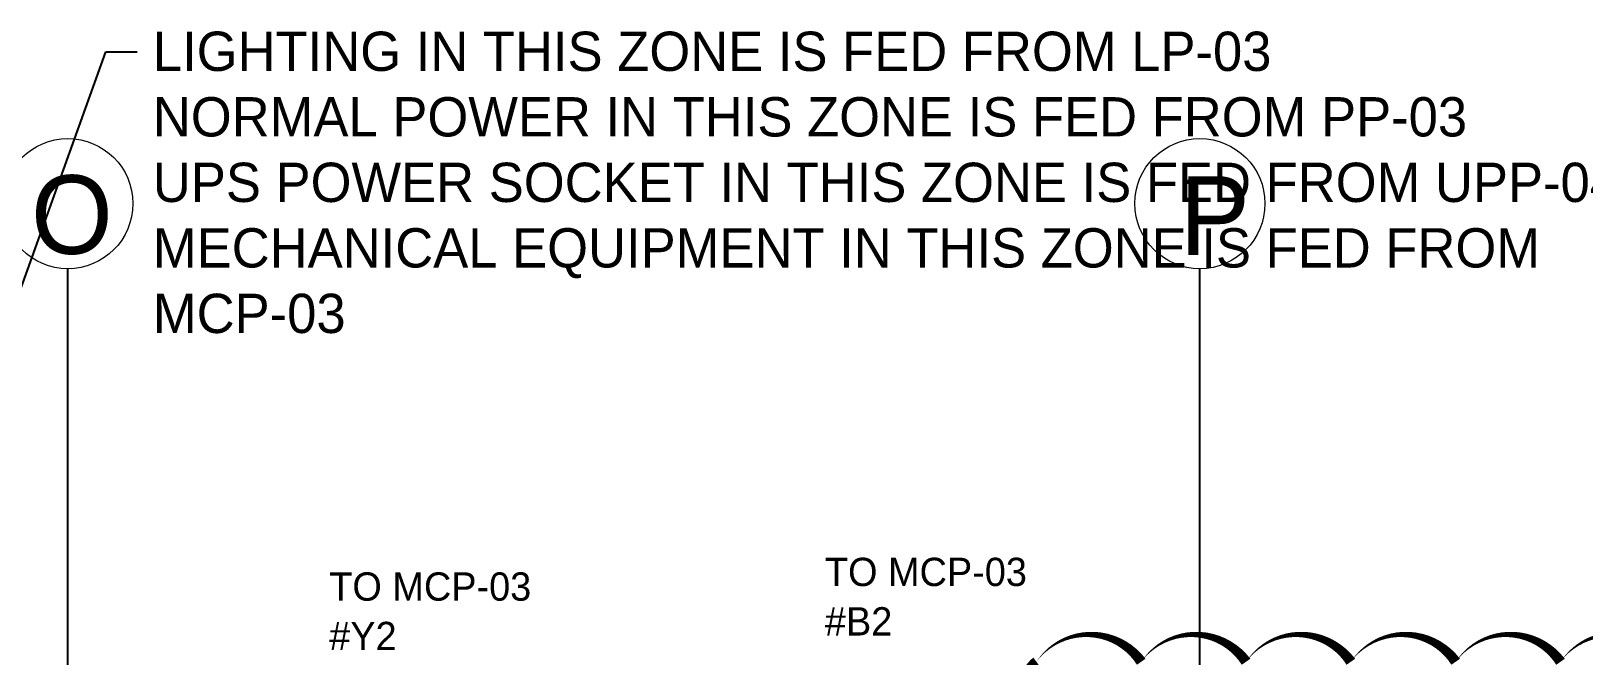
# Model space of a CAD drawing. Header units: metres. Extents: x 75097 to 220695, y -1557923 to -1361206.
# Drawn here: x 187880 to 197756, y -1453656 to -1449681 of the extents above; entities that cross this region are included whole.
import ezdxf
from ezdxf import colors
from ezdxf.entities.mleader import LeaderData, LeaderLine
from ezdxf.math import Vec2, Vec3

# ---------------------------------------------------------------- set-up
doc = ezdxf.new("R2010")
doc.units = ezdxf.units.M
doc.layers.get('0').update_dxf_attribs({"lineweight": 0})
doc.layers.add('A-100 - Copy$0$axes', color=8, linetype='Continuous')
doc.layers.add('A-100 - Copy$0$AxisBalloons_2', color=8, linetype='Continuous', lineweight=0)
doc.layers.add('A-100 - Copy$0$TEXT', color=8, linetype='Continuous', lineweight=0)
for name, color, linetype, lineweight, true_color in [('E-POWR', 7, 'Continuous', 9, 0x4e7e3e), ('E-POWR-IDEN _1-100_', 7, 'Continuous', 9, 0x4e7e3e), ('REV 01', 7, 'Continuous', 0, 0xe41b4d)]:
    doc.layers.add(name, color=color, linetype=linetype, lineweight=lineweight, true_color=true_color)
doc.styles.add('A-100 - Copy$0$Standard', font='GOTHIC.TTF')
doc.styles.add('Optima_5', font='', dxfattribs={"height": 3.001645})
doc.styles.get("Standard").update_dxf_attribs({"font": 'GOTHIC.TTF'})
doc.styles.get('Optima_5').set_extended_font_data('Optima')

# ---------------------------------------------------------------- blocks, each defined once
blk = doc.blocks.new('A-100 - Copy')
at = {"layer": 'A-100 - Copy$0$axes'}
for p, q in [((188113.3, -1477297.4, 0), (188113.3, -1451192.7, 0)), ((195313.3, -1477297.4, 0), (195313.3, -1451192.7, 0)), ((195313.3, -1477297.4, 0), (195313.3, -1451192.7, 0))]:
    blk.add_line(p, q, dxfattribs=at)
at = {"layer": 'A-100 - Copy$0$AxisBalloons_2'}
for centre in [(188113.3, -1450778.8, 0), (195313.3, -1450778.8, 0)]:
    blk.add_circle(centre, 413.9, dxfattribs=at)
at = {"layer": 'A-100 - Copy$0$TEXT', "char_height": 500, "attachment_point": 1, "style": 'A-100 - Copy$0$Standard'}
for s, insert in [('O', (187879.5, -1450598.5, 0)), ('P', (195185.4, -1450604.5, 0))]:
    blk.add_mtext_dynamic_manual_height_columns(s, width=500, gutter_width=1, heights=[0], dxfattribs=dict(at, insert=insert))

msp = doc.modelspace()

# ---------------------------------------------------------------- texts
at = {"layer": 'E-POWR-IDEN _1-100_', "char_height": 180.1, "width": 2475.925, "attachment_point": 1, "rotation": 360, "line_spacing_factor": 1.047943, "style": 'Optima_5'}
for s, insert in [('TO MCP-03 \\P#B2', (192928.5, -1453031.1)), ('TO MCP-03 \\P#Y2', (189776.2, -1453124.2))]:
    msp.add_mtext(s, dxfattribs=dict(at, insert=insert))

# ---------------------------------------------------------------- leaders
at = {"layer": 'E-POWR'}
ml = msp.add_multileader_mtext('Standard', dxfattribs=at)
ml.set_content('LIGHTING IN THIS ZONE IS FED FROM LP-03\\PNORMAL POWER IN THIS ZONE IS FED FROM PP-03\\PUPS POWER SOCKET IN THIS ZONE IS FED FROM UPP-04\\PMECHANICAL EQUIPMENT IN THIS ZONE IS FED FROM MCP-03', color=256)
ml.set_leader_properties()
ml.build(insert=Vec2(0, 0))
ml.multileader.update_dxf_attribs({"text_right_attachment_type": 6, "dogleg_length": 200, "arrow_head_size": 200})
ctx = ml.context
ctx.base_point, ctx.char_height, ctx.arrow_head_size, ctx.landing_gap_size, ctx.plane_origin = Vec3(188554.3, -1449813, 0), 250, 200, 100, Vec3(187550.6, -1453252, 0)
ctx.right_attachment = 6
notes = []
notes.append((ctx, [(0, (1, 1, 0), (188354.3, -1449813, 0), (1, 0), 200, [(0, [(186502.9, -1454972.7, 0)], 0, [])])]))
ctx.mtext.insert, ctx.mtext.width, ctx.mtext.flow_direction = Vec3(188654.3, -1449684.9, 0), 9228.761, 5
for ctx, leaders in notes:
    for number, flags, end, landing, length, lines in leaders:
        leader = LeaderData()
        leader.index, (leader.has_last_leader_line, leader.has_dogleg_vector, leader.attachment_direction) = number, flags
        leader.last_leader_point, leader.dogleg_vector, leader.dogleg_length = Vec3(end), Vec3(landing), length
        for number, points, colour, breaks in lines:
            line = LeaderLine()
            line.index, line.vertices, line.color, line.breaks = number, Vec3.list(points), colors.encode_raw_color(colour), breaks
            leader.lines.append(line)
        ctx.leaders.append(leader)

# ---------------------------------------------------------------- next in the draw order: block references
msp.add_blockref('A-100 - Copy', (0, 0))

# ---------------------------------------------------------------- next in the draw order: linework, layer by layer
at = {"layer": 'REV 01', "color": 3}
msp.add_lwpolyline([(194444.4, -1464744.8, 0, 66.7, -0.520567), (194434.1, -1464078.2, 0, 66.7, -0.520567), (194423.8, -1463411.6, 0, 66.7, -0.520567), (194413.5, -1462745, 0, 66.7, -0.520567), (194403.2, -1462078.4, 0, 66.7, -0.520567), (194392.9, -1461411.8, 0, 66.7, -0.520567), (194382.6, -1460745.2, 0, 66.7, -0.520567), (194372.2, -1460078.6, 0, 66.7, -0.520567), (194361.9, -1459412, 0, 66.7, -0.520567), (194351.6, -1458745.4, 0, 66.7, -0.520567), (194341.3, -1458078.8, 0, 66.7, -0.520567), (194331, -1457412.2, 0, 66.7, -0.520567), (194320.7, -1456745.6, 0, 66.7, -0.520567), (194310.4, -1456079, 0, 66.7, -0.520567), (194300.1, -1455412.4, 0, 66.7, -0.520567), (194289.8, -1454745.8, 0, 66.7, -0.520567), (194279.5, -1454079.2, 0, 66.7, -0.520567), (194273.5, -1453692.7, 0, 66.7, -0.520567), (194940.2, -1453692.7, 0, 66.7, -0.520567), (195606.9, -1453692.7, 0, 66.7, -0.520567), (196273.5, -1453692.7, 0, 66.7, -0.520567), (196940.2, -1453692.7, 0, 66.7, -0.520567), (197606.9, -1453692.7, 0, 66.7, -0.520567), (198273.6, -1453692.7, 0, 66.7, -0.520567)], format="xyseb", dxfattribs=at)

doc.saveas('drawing.dxf')
